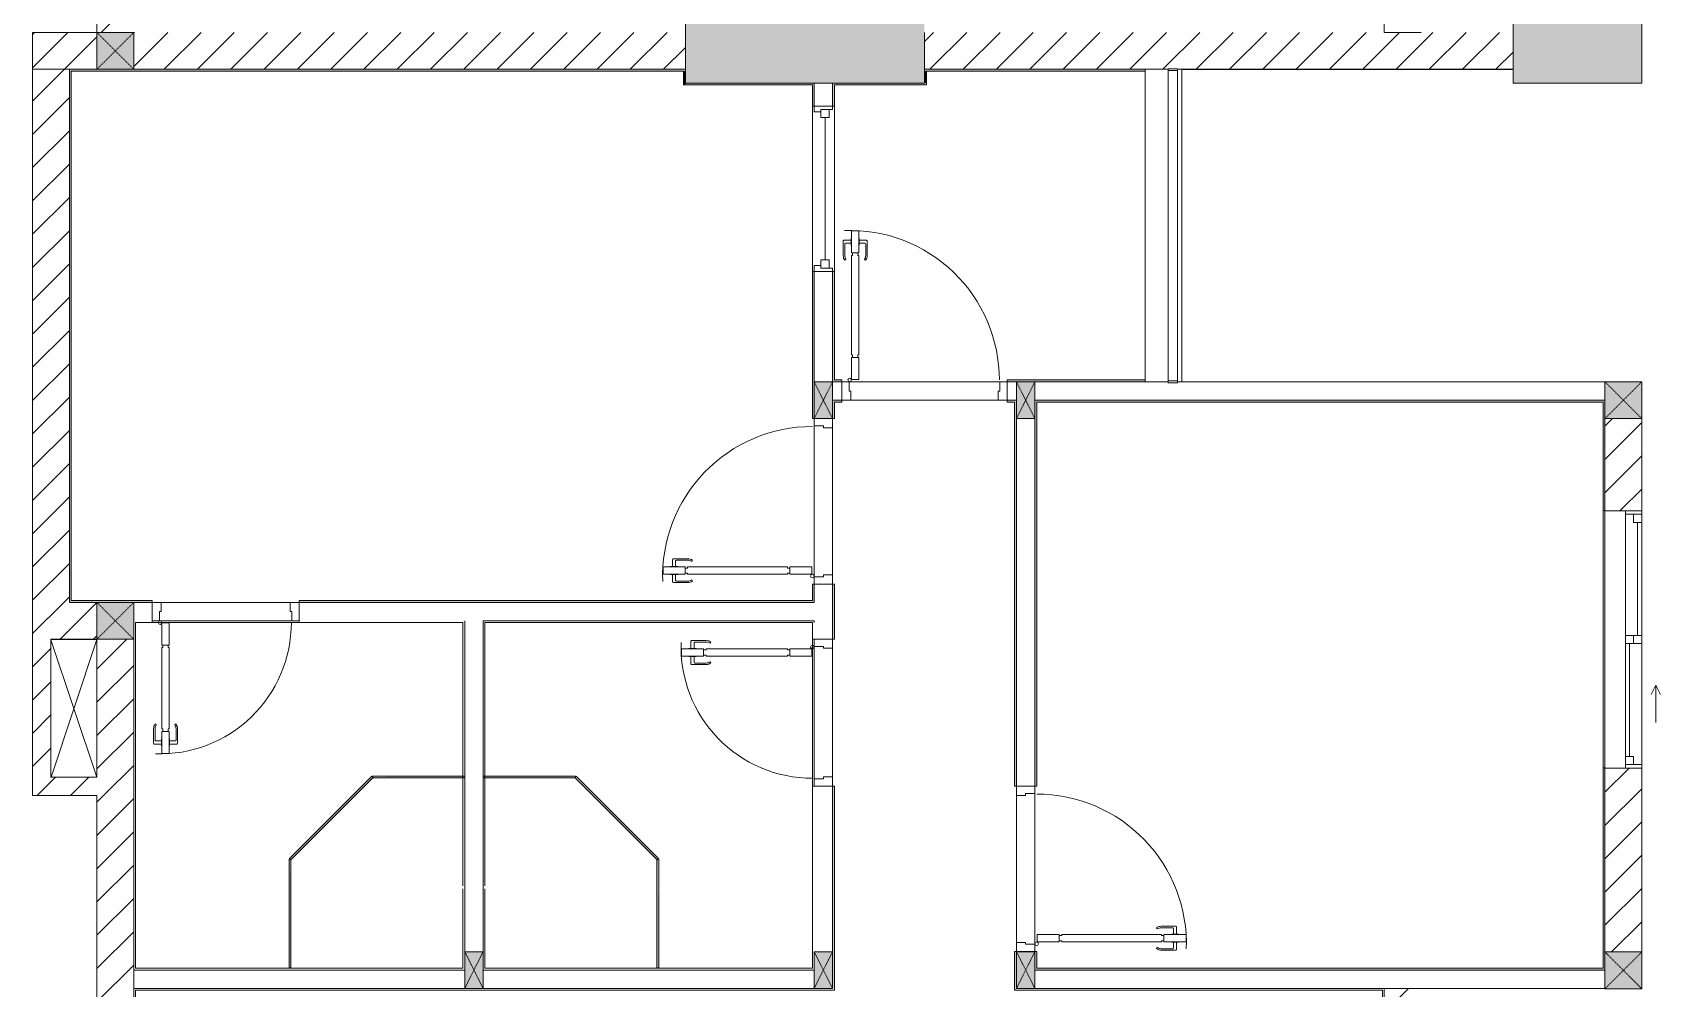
# Model space of a CAD drawing. Header units: millimetres. Extents: x 32270 to 221883, y 3811 to 78637.
# Drawn here: x 213031 to 221883, y 64837 to 70037 of the extents above; entities that cross this region are included whole.
import ezdxf

# ---------------------------------------------------------------- set-up
doc = ezdxf.new("R2010")
doc.units = ezdxf.units.MM
doc.linetypes.add('IMPORT-Dash _2_', pattern=[6, 3, -3])
for name, color, linetype, lineweight in [('0-2', 130, 'Continuous', 9), ('A-DETL-GENF-6', 130, 'Continuous', 9), ('A-DOOR-2', 130, 'Continuous', 9), ('A-FLOR-1', 130, 'Continuous', 9), ('A-FLOR-HRAL-5', 130, 'Continuous', 9), ('A-GLAZ-5', 130, 'Continuous', 9), ('A-GLAZ-CURT-4', 130, 'Continuous', 9), ('A-WALL-1', 130, 'Continuous', 9), ('A-WALL-PATT-3', 130, 'Continuous', 9), ('A_1404_dwg-1', 130, 'Continuous', 9), ('I-WALL', 130, 'Continuous', 9), ('I-WALL-1', 130, 'Continuous', 9), ('S-COLS-1', 130, 'Continuous', 9), ('S-COLS-10', 130, 'IMPORT-Dash _2_', 9), ('S-COLS-2', 130, 'Continuous', 9), ('S-COLS-4', 130, 'Continuous', 9), ('S-COLS-HDLN-2', 130, 'IMPORT-Dash _2_', 9)]:
    doc.layers.add(name, color=color, linetype=linetype, lineweight=lineweight)
pattern_1 = [(45, (0, 0), (-90.50967, 90.50967), [])]

# ---------------------------------------------------------------- blocks, each defined once
blk = doc.blocks.new('A_1404_dwg_NCV_TKTC_KET CAU_rvt-1-TKTC_MB HOÀN THIỆN SÀN TẦNG 3-4-4819833-KeyPlan-CH3A')
at = {"layer": 'S-COLS-1'}
for points in [[(123352.6, 69761.9), (123352.4, 70111.9), (122052.6, 70111.7), (122052.6, 69761.9), (122862.6, 69761.9)], [(127252.6, 69761.9), (127252.6, 70111.9), (126552.6, 70111.9), (126552.6, 69761.9), (127052.5, 69761.9)]]:
    blk.add_hatch(color=256, dxfattribs=at).paths.add_polyline_path(points)
at = {"layer": 'A-FLOR-1'}
blk.add_line((124752.6, 69835.3), (126552.6, 69835.3), dxfattribs=at)
at = {"layer": 'A-FLOR-1', "flags": 128}
blk.add_lwpolyline([(118602.6, 65986.9), (118602.6, 66734.9), (118852.5, 66734.9)], dxfattribs=at)
at = {"layer": 'S-COLS-2'}
for p, q in [((122052.6, 70111.9), (122052.6, 69836.9)), ((123352.6, 69836.9), (123352.6, 70036.9))]:
    blk.add_line(p, q, dxfattribs=at)
at = {"layer": 'S-COLS-2', "flags": 128}
blk.add_lwpolyline([(126552.6, 70111.9), (126552.6, 69761.9), (127252.6, 69761.9), (127252.6, 70111.9), (127052.5, 70111.9)], dxfattribs=at)
blk = doc.blocks.new('A_1404_dwg_DOOR_CW_01 CANH MO-PANEL KINH - DIW_01-900x2200-CỬA GỖ VÂN LAMINATE-V95-TKTC_MB HOÀN THIỆN SÀN TẦNG 3-4-4819903-KeyPlan-CH3A')
at = {"layer": 'A-DETL-GENF-6'}
for p, q in [((121982.1, 67131.9), (121982.1, 67170.9)), ((122065.6, 67174.9), (121986.1, 67174.9)), ((121999.1, 67131.9), (121999.1, 67162.9)), ((122003.1, 67166.9), (122065.6, 67166.9)), ((122091.4, 67166.8), (122086.8, 67160.3)), ((121982.1, 67087.9), (121982.1, 67048.9)), ((122065.6, 67044.9), (121986.1, 67044.9)), ((121999.1, 67087.9), (121999.1, 67056.9)), ((122003.1, 67052.9), (122065.6, 67052.9)), ((122091.4, 67053.1), (122086.8, 67059.6))]:
    blk.add_line(p, q, dxfattribs=at)
at = {"layer": 'A-DETL-GENF-6', "flags": 128}
for points in [[(121930.6, 67089.9), (121930.6, 67129.9), (122050.6, 67129.9), (122050.6, 67089.9)], [(122010.3, 67131.9), (122010.3, 67129.9), (121970.8, 67129.9), (121970.8, 67131.9)], [(122606.6, 67123.9), (122606.6, 67129.9), (122064.6, 67129.9), (122064.6, 67123.9), (122050.6, 67123.9), (122050.6, 67095.9), (122064.6, 67095.9), (122064.6, 67089.9), (122606.6, 67089.9), (122606.6, 67095.9), (122620.6, 67095.9), (122620.6, 67123.9)], [(122620.6, 67129.9), (122620.6, 67089.9), (122740.6, 67089.9), (122740.6, 67129.9)], [(122010.3, 67087.9), (122010.3, 67089.9), (121970.8, 67089.9), (121970.8, 67087.9)]]:
    blk.add_lwpolyline(points, close=True, dxfattribs=at)
at = {"layer": 'A-DETL-GENF-6'}
blk.add_circle((122742.6, 67079.9), 10, dxfattribs=at)
for centre, radius, start, end in [((122742.6, 67079.9), 814, 90, 182), ((121986.1, 67170.9), 4, 90, 180), ((122003.1, 67162.9), 4, 90, 180), ((122065.6, 67129.9), 45, 55, 90), ((122065.6, 67129.9), 37, 55, 90), ((121986.1, 67048.9), 4, 180, 270), ((122003.1, 67056.9), 4, 180, 270), ((122065.6, 67089.9), 37, 270, 305), ((122065.6, 67089.9), 45, 270, 305)]:
    blk.add_arc(centre, radius, start, end, dxfattribs=at)
at = {"layer": 'A-DOOR-2'}
blk.add_line((122752.6, 67079.9), (122752.6, 67104.9), dxfattribs=at)
at = {"layer": 'A-DOOR-2', "flags": 128}
blk.add_lwpolyline([(122752.6, 67936.9), (122752.6, 67896.9), (122802.6, 67896.9), (122802.6, 67886.9), (122852.6, 67886.9), (122852.6, 67936.9)], dxfattribs=at)
blk.add_lwpolyline([(122852.6, 67036.9), (122852.6, 67086.9), (122802.6, 67086.9), (122802.6, 67076.9), (122752.6, 67076.9), (122752.6, 67036.9)], close=True, dxfattribs=at)
blk = doc.blocks.new('A_1404_dwg_DOOR_CW_01 CANH MO-PANEL KINH - DIG_02-800x2200-CỬA NHÔM KÍNH-V60-TKTC_MB HOÀN THIỆN SÀN TẦNG 3-4-4819851-KeyPlan-CH3A')
at = {"layer": 'A-DETL-GENF-6'}
for p, q in [((104712.9, 29523.9), (104712.9, 29603.4)), ((104755.9, 29607.4), (104716.9, 29607.4)), ((104720.9, 29586.4), (104720.9, 29523.9)), ((104755.9, 29590.4), (104724.9, 29590.4)), ((104799.9, 29607.4), (104838.9, 29607.4)), ((104799.9, 29590.4), (104830.9, 29590.4)), ((104834.9, 29586.4), (104834.9, 29523.9)), ((104842.9, 29523.9), (104842.9, 29603.4)), ((104721.1, 29498.1), (104727.6, 29502.7)), ((104834.8, 29498.1), (104828.2, 29502.7))]:
    blk.add_line(p, q, dxfattribs=at)
at = {"layer": 'A-DETL-GENF-6', "flags": 128}
for points in [[(104797.9, 29658.9), (104757.9, 29658.9), (104757.9, 29538.9), (104797.9, 29538.9)], [(104755.9, 29579.2), (104757.9, 29579.2), (104757.9, 29618.7), (104755.9, 29618.7)], [(104799.9, 29579.2), (104797.9, 29579.2), (104797.9, 29618.7), (104799.9, 29618.7)], [(104763.9, 29082.9), (104757.9, 29082.9), (104757.9, 29524.9), (104763.9, 29524.9), (104763.9, 29538.9), (104791.9, 29538.9), (104791.9, 29524.9), (104797.9, 29524.9), (104797.9, 29082.9), (104791.9, 29082.9), (104791.9, 29068.9), (104763.9, 29068.9)], [(104757.9, 29068.9), (104797.9, 29068.9), (104797.9, 28948.9), (104757.9, 28948.9)]]:
    blk.add_lwpolyline(points, close=True, dxfattribs=at)
at = {"layer": 'A-DETL-GENF-6'}
blk.add_circle((104807.9, 28946.9), 10, dxfattribs=at)
for centre, radius, start, end in [((104807.9, 28946.9), 714, 88, 180), ((104716.9, 29603.4), 4, 90, 180), ((104724.9, 29586.4), 4, 90, 180), ((104830.9, 29586.4), 4, 0, 90), ((104838.9, 29603.4), 4, 0, 90), ((104757.9, 29523.9), 45, 180, 215), ((104757.9, 29523.9), 37, 180, 215), ((104797.9, 29523.9), 37, 325, 0), ((104797.9, 29523.9), 45, 325, 0)]:
    blk.add_arc(centre, radius, start, end, dxfattribs=at)
at = {"layer": 'A-DOOR-2'}
blk.add_line((104807.9, 28936.9), (104782.9, 28936.9), dxfattribs=at)
at = {"layer": 'A-DOOR-2', "flags": 128}
for points in [[(104050.9, 28836.9), (104050.9, 28936.9), (104090.9, 28936.9), (104090.9, 28886.9), (104100.9, 28886.9), (104100.9, 28836.9)], [(104800.9, 28836.9), (104800.9, 28886.9), (104810.9, 28886.9), (104810.9, 28936.9), (104850.9, 28936.9), (104850.9, 28836.9)]]:
    blk.add_lwpolyline(points, close=True, dxfattribs=at)
blk = doc.blocks.new('A_1404_dwg_DOOR_CW_01 CANH MO-PANEL KINH - DIW_01-900x2200-CỬA GỖ VÂN LAMINATE-553375-TKTC_MB HOÀN THIỆN SÀN TẦNG 3-4-4819841-KeyPlan-CH3A')
at = {"layer": 'A-DETL-GENF-6'}
for p, q in [((49614.6, 40123.9), (49614.6, 40203.4)), ((49657.6, 40207.4), (49618.6, 40207.4)), ((49657.6, 40190.4), (49626.6, 40190.4)), ((49701.6, 40207.4), (49740.6, 40207.4)), ((49701.6, 40190.4), (49732.6, 40190.4)), ((49744.6, 40123.9), (49744.6, 40203.4)), ((49622.6, 40186.4), (49622.6, 40123.9)), ((49622.7, 40098.1), (49629.3, 40102.7)), ((49736.4, 40098.1), (49729.9, 40102.7)), ((49736.6, 40186.4), (49736.6, 40123.9))]:
    blk.add_line(p, q, dxfattribs=at)
at = {"layer": 'A-DETL-GENF-6', "flags": 128}
for points in [[(49657.6, 40179.2), (49659.6, 40179.2), (49659.6, 40218.7), (49657.6, 40218.7)], [(49699.6, 40258.9), (49659.6, 40258.9), (49659.6, 40138.9), (49699.6, 40138.9)], [(49701.6, 40179.2), (49699.6, 40179.2), (49699.6, 40218.7), (49701.6, 40218.7)], [(49665.6, 39582.9), (49659.6, 39582.9), (49659.6, 40124.9), (49665.6, 40124.9), (49665.6, 40138.9), (49693.6, 40138.9), (49693.6, 40124.9), (49699.6, 40124.9), (49699.6, 39582.9), (49693.6, 39582.9), (49693.6, 39568.9), (49665.6, 39568.9)], [(49659.6, 39568.9), (49699.6, 39568.9), (49699.6, 39448.9), (49659.6, 39448.9)]]:
    blk.add_lwpolyline(points, close=True, dxfattribs=at)
at = {"layer": 'A-DETL-GENF-6'}
blk.add_circle((49709.6, 39446.9), 10, dxfattribs=at)
for centre, radius, start, end in [((49709.6, 39446.9), 814, 88, 180), ((49618.6, 40203.4), 4, 90, 180), ((49626.6, 40186.4), 4, 90, 180), ((49732.6, 40186.4), 4, 0, 90), ((49740.6, 40203.4), 4, 0, 90), ((49659.6, 40123.9), 45, 180, 215), ((49659.6, 40123.9), 37, 180, 215), ((49699.6, 40123.9), 37, 325, 0), ((49699.6, 40123.9), 45, 325, 0)]:
    blk.add_arc(centre, radius, start, end, dxfattribs=at)
at = {"layer": 'A-DOOR-2'}
blk.add_line((49709.6, 39436.9), (49684.6, 39436.9), dxfattribs=at)
at = {"layer": 'A-DOOR-2', "flags": 128}
for points in [[(48852.6, 39336.9), (48852.6, 39436.9), (48892.6, 39436.9), (48892.6, 39386.9), (48902.6, 39386.9), (48902.6, 39336.9)], [(49702.6, 39336.9), (49702.6, 39386.9), (49712.6, 39386.9), (49712.6, 39436.9), (49752.6, 39436.9), (49752.6, 39336.9)]]:
    blk.add_lwpolyline(points, close=True, dxfattribs=at)
blk = doc.blocks.new('A_1404_dwg_M_Fixed - 900 x 1400-901191-TKTC_MB HOÀN THIỆN SÀN TẦNG 3-4-4819853-KeyPlan-CH3A')
at = {"layer": 'A-GLAZ-5'}
blk.add_line((107013.5, 28877.9), (107787.5, 28877.9), dxfattribs=at)
at = {"layer": 'A-GLAZ-5', "flags": 128}
for points in [[(106982.5, 28899.9), (106982.5, 28936.9), (106950.5, 28936.9)], [(106950.5, 28836.9), (106969.5, 28836.9), (106969.5, 28899.9), (107013.5, 28899.9), (107013.5, 28855.9), (106969.5, 28855.9)], [(107831.5, 28855.9), (107787.5, 28855.9), (107787.5, 28899.9), (107831.5, 28899.9), (107831.5, 28836.9), (107849.4, 28836.9)], [(107818.5, 28899.9), (107818.5, 28936.9), (107850.5, 28936.9)]]:
    blk.add_lwpolyline(points, dxfattribs=at)
blk = doc.blocks.new('A_1404_dwg_Railing - 50 x 10mm-901205-TKTC_MB HOÀN THIỆN SÀN TẦNG 3-4-4819863-KeyPlan-CH3A')
at = {"layer": 'A-FLOR-HRAL-5', "flags": 128}
blk.add_lwpolyline([(107982.6, 24611.9), (107982.6, 24561.9), (107972.6, 24561.9), (107972.6, 24611.9)], close=True, dxfattribs=at)
blk = doc.blocks.new('A_1404_dwg_Railing - Railing-1015696-TKTC_MB HOÀN THIỆN SÀN TẦNG 3-4-4819941-KeyPlan-CH3A')
at = {"layer": 'A-FLOR-HRAL-5'}
for p, q in [((124677.6, 69830.3), (124677.6, 68141.5)), ((124727.6, 68141.5), (124727.6, 69830.3))]:
    blk.add_line(p, q, dxfattribs=at)
at = {"rotation": 90.00000000000074}
for p in [(149289.4, -38142.3), (149289.4, -39841.1)]:
    blk.add_blockref('A_1404_dwg_Railing - 50 x 10mm-901205-TKTC_MB HOÀN THIỆN SÀN TẦNG 3-4-4819863-KeyPlan-CH3A', p, dxfattribs=at)
blk = doc.blocks.new('A_1404_dwg_System Panel - Glazed-901218-TKTC_MB HOÀN THIỆN SÀN TẦNG 3-4-4819900-KeyPlan-CH3A')
at = {"layer": 'A-GLAZ-CURT-4'}
blk.add_hatch(color=256, dxfattribs=at).paths.add_polyline_path([(40997.6, 64948.9), (41007.6, 64948.9), (41002.6, 65539.6), (40997.6, 65536.1)])
blk.add_line((41007.6, 64948.9), (41007.6, 65539.6), dxfattribs=at)
at = {"layer": 'A-GLAZ-CURT-4', "flags": 128}
blk.add_lwpolyline([(40997.6, 65537.5), (40997.6, 64948.9), (41007.6, 64948.9)], dxfattribs=at)
blk = doc.blocks.new('A_1404_dwg_System Panel - Glazed-901219-TKTC_MB HOÀN THIỆN SÀN TẦNG 3-4-V139-KeyPlan-CH3A')
at = {"layer": 'A-GLAZ-CURT-4'}
blk.add_hatch(color=256, dxfattribs=at).paths.add_polyline_path([(121899, 73941.1), (121906, 73948.2), (121454.8, 74392.4), (121454.8, 74385.3), (121491.6, 74348.4)])
blk.add_line((121906, 73948.2), (121458.3, 74395.9), dxfattribs=at)
at = {"layer": 'A-GLAZ-CURT-4', "flags": 128}
blk.add_lwpolyline([(121452.7, 74387.4), (121899, 73941.1), (121906, 73948.2)], dxfattribs=at)
blk = doc.blocks.new('A_1404_dwg_System Panel - Glazed-901217-TKTC_MB HOÀN THIỆN SÀN TẦNG 3-4-V140-KeyPlan-CH3A')
at = {"layer": 'A-GLAZ-CURT-4'}
blk.add_hatch(color=256, dxfattribs=at).paths.add_polyline_path([(120952.5, 74387.4), (121454.8, 74387.4), (121454.8, 74397.4), (120952.5, 74397.4)])
at = {"layer": 'A-GLAZ-CURT-4', "flags": 128}
blk.add_lwpolyline([(121454.8, 74397.4), (120952.5, 74397.4), (120952.5, 74387.4), (121454.8, 74387.4)], close=True, dxfattribs=at)
blk = doc.blocks.new('A_1404_dwg_G1_SOF - BO TRU - 100x200-746114-TKTC_MB HOÀN THIỆN SÀN TẦNG 3-4-4819846-KeyPlan-CH3A')
at = {"layer": 'S-COLS-1'}
blk.add_hatch(color=256, dxfattribs=at).paths.add_polyline_path([(49952.6, 40036.9), (49952.6, 40236.9), (49852.6, 40236.9), (49852.6, 40036.9)])
at = {"layer": 'S-COLS-1', "flags": 128}
blk.add_lwpolyline([(49852.6, 40036.9), (49852.6, 40236.9), (49952.6, 40236.9), (49952.6, 40036.9)], close=True, dxfattribs=at)
at = {"layer": 'S-COLS-HDLN-2'}
for p, q in [((49952.6, 40036.9), (49852.6, 40236.9)), ((49852.6, 40036.9), (49952.6, 40236.9))]:
    blk.add_line(p, q, dxfattribs=at)
blk = doc.blocks.new('A_1404_dwg_DOOR_CW_01 CANH MO-PANEL KINH - DIG_01-900x2200-CỬA NHÔM KÍNH-901226-TKTC_MB HOÀN THIỆN SÀN TẦNG 3-4-4819905-KeyPlan-CH3A')
at = {"layer": 'A-DETL-GENF-6'}
for p, q in [((49210.6, 68923.9), (49210.6, 69003.4)), ((49253.6, 69007.4), (49214.6, 69007.4)), ((49218.6, 68986.4), (49218.6, 68923.9)), ((49253.6, 68990.4), (49222.6, 68990.4)), ((49297.6, 69007.4), (49336.6, 69007.4)), ((49297.6, 68990.4), (49328.6, 68990.4)), ((49332.6, 68986.4), (49332.6, 68923.9)), ((49340.6, 68923.9), (49340.6, 69003.4)), ((49218.7, 68898.1), (49225.3, 68902.7)), ((49332.4, 68898.1), (49325.9, 68902.7))]:
    blk.add_line(p, q, dxfattribs=at)
at = {"layer": 'A-DETL-GENF-6', "flags": 128}
for points in [[(49255.6, 69058.9), (49295.6, 69058.9), (49295.6, 68938.9), (49255.6, 68938.9)], [(49253.6, 68979.2), (49255.6, 68979.2), (49255.6, 69018.7), (49253.6, 69018.7)], [(49297.6, 68979.2), (49295.6, 68979.2), (49295.6, 69018.7), (49297.6, 69018.7)], [(49289.6, 68382.9), (49295.6, 68382.9), (49295.6, 68924.9), (49289.6, 68924.9), (49289.6, 68938.9), (49261.6, 68938.9), (49261.6, 68924.9), (49255.6, 68924.9), (49255.6, 68382.9), (49261.6, 68382.9), (49261.6, 68368.9), (49289.6, 68368.9)], [(49295.6, 68368.9), (49255.6, 68368.9), (49255.6, 68248.9), (49295.6, 68248.9)]]:
    blk.add_lwpolyline(points, close=True, dxfattribs=at)
at = {"layer": 'A-DETL-GENF-6'}
blk.add_circle((49245.6, 68246.9), 10, dxfattribs=at)
for centre, radius, start, end in [((49245.6, 68246.9), 814, 360, 92), ((49214.6, 69003.4), 4, 90, 180), ((49222.6, 68986.4), 4, 90, 180), ((49328.6, 68986.4), 4, 0, 90), ((49336.6, 69003.4), 4, 0, 90), ((49255.6, 68923.9), 45, 180, 215), ((49255.6, 68923.9), 37, 180, 215), ((49295.6, 68923.9), 37, 325, 0), ((49295.6, 68923.9), 45, 325, 0)]:
    blk.add_arc(centre, radius, start, end, dxfattribs=at)
at = {"layer": 'A-DOOR-2'}
blk.add_line((49245.6, 68236.9), (49270.6, 68236.9), dxfattribs=at)
at = {"layer": 'A-DOOR-2', "flags": 128}
for points in [[(49202.6, 68136.9), (49252.6, 68136.9), (49252.6, 68186.9), (49242.6, 68186.9), (49242.6, 68236.9), (49202.6, 68236.9)], [(50052.6, 68136.9), (50102.6, 68136.9), (50102.6, 68236.9), (50062.6, 68236.9), (50062.6, 68186.9), (50052.6, 68186.9)]]:
    blk.add_lwpolyline(points, close=True, dxfattribs=at)
blk = doc.blocks.new('A_1404_dwg_System Panel - Glazed-901212-TKTC_MB HOÀN THIỆN SÀN TẦNG 3-4-V141-KeyPlan-CH3A')
at = {"layer": 'A-GLAZ-CURT-4'}
blk.add_hatch(color=256, dxfattribs=at).paths.add_polyline_path([(120352.3, 74387.4), (120852.5, 74387.4), (120852.5, 74397.4), (120350.2, 74392.4), (120350.2, 74387.4)])
at = {"layer": 'A-GLAZ-CURT-4', "flags": 128}
blk.add_lwpolyline([(120352.3, 74387.4), (120852.5, 74387.4), (120852.5, 74397.4), (120350.2, 74397.4)], dxfattribs=at)
blk = doc.blocks.new('A_1404_dwg_System Panel - Glazed-901210-TKTC_MB HOÀN THIỆN SÀN TẦNG 3-4-4819895-KeyPlan-CH3A')
at = {"layer": 'A-GLAZ-CURT-4'}
blk.add_hatch(color=256, dxfattribs=at).paths.add_polyline_path([(38999, 64948.9), (39007.6, 64948.9), (39002.6, 65539.6), (38997.6, 65539.6), (38997.6, 64948.9)])
blk.add_line((39007.6, 64948.9), (39007.6, 65537.5), dxfattribs=at)
at = {"layer": 'A-GLAZ-CURT-4', "flags": 128}
blk.add_lwpolyline([(38997.6, 65539.6), (38997.6, 64948.9), (39007.6, 64948.9)], dxfattribs=at)
blk = doc.blocks.new('A_1404_dwg_System Panel - Glazed-901211-TKTC_MB HOÀN THIỆN SÀN TẦNG 3-4-V142-KeyPlan-CH3A')
at = {"layer": 'A-GLAZ-CURT-4'}
blk.add_hatch(color=256, dxfattribs=at).paths.add_polyline_path([(119906, 73941.1), (120353.8, 74388.8), (120346.7, 74395.9), (119899, 73948.2)])
at = {"layer": 'A-GLAZ-CURT-4', "flags": 128}
blk.add_lwpolyline([(119906, 73941.1), (120353.8, 74388.8), (120346.7, 74395.9), (119899, 73948.2)], close=True, dxfattribs=at)
blk = doc.blocks.new('A_1404_dwg_NCV_TKTC_TANG 3 - 4_rvt-1-TKTC_MB HOÀN THIỆN SÀN TẦNG 3-4-4819943-KeyPlan-CH3A')
at = {"layer": 'A-WALL-PATT-3'}
for points in [[(118712.6, 66946.9), (118712.6, 69836.9), (118702.6, 69836.9), (118702.6, 66946.9)], [(122042.6, 69826.9), (122052.6, 69826.9), (122052.6, 69836.9), (118712.6, 69836.9), (118712.6, 69826.9), (121491.6, 69826.9)], [(122052.6, 69751.9), (122052.6, 69826.9), (122042.6, 69826.9), (122042.6, 69751.9)], [(122742.6, 69751.9), (122752.6, 69751.9), (122752.6, 69761.9), (122052.6, 69761.9), (122052.6, 69751.9)], [(123352.6, 69751.9), (123362.6, 69751.9), (123362.6, 69761.9), (122862.6, 69761.9), (122862.6, 69751.9)], [(123352.6, 69826.9), (124552.6, 69826.9), (124552.6, 69836.9), (123352.6, 69836.9)], [(123362.6, 69761.9), (123362.6, 69826.9), (123352.6, 69826.9), (123352.6, 69761.9)], [(123962.6, 68026.9), (127052.6, 68026.9), (127052.6, 68036.9), (123952.6, 68036.9), (123952.6, 68026.9)], [(127042.6, 64936.9), (127042.6, 64946.9), (123952.6, 64946.9), (123952.6, 64936.9), (124423.1, 64936.9)]]:
    blk.add_hatch(color=256, dxfattribs=at).paths.add_polyline_path(points)
h = blk.add_hatch(color=256, dxfattribs=at)
h.paths.add_polyline_path([(122742.6, 66946.9), (122752.6, 66946.9), (122752.6, 67036.9), (122742.6, 67036.9)])
h.paths.add_polyline_path([(122742.6, 67936.9), (122752.6, 67936.9), (122752.6, 68736.9), (122742.6, 68736.9), (122742.6, 68136.9)])
h.paths.add_polyline_path([(122742.6, 69636.9), (122752.6, 69636.9), (122752.6, 69751.9), (122742.6, 69751.9), (122742.6, 69658.9)])
h = blk.add_hatch(color=256, dxfattribs=at)
h.paths.add_polyline_path([(122862.6, 68146.9), (122862.6, 68736.9), (122852.6, 68736.9), (122852.6, 68146.9)])
h.paths.add_polyline_path([(122862.6, 69636.9), (122862.6, 69761.9), (122852.6, 69761.9), (122852.6, 69636.9)])
h = blk.add_hatch(color=256, dxfattribs=at)
h.paths.add_polyline_path([(122862.6, 68136.9), (122902.6, 68136.9), (122902.6, 68146.9), (122852.6, 68146.9), (122852.6, 68136.9)])
h.paths.add_polyline_path([(123952.6, 68136.9), (124552.6, 68136.9), (124552.6, 68146.9), (123802.6, 68146.9), (123802.6, 68136.9), (123852.6, 68136.9)])
h = blk.add_hatch(color=256, dxfattribs=at)
h.paths.add_polyline_path([(122852.6, 64836.9), (122862.6, 64836.9), (122862.6, 65937.3), (122852.6, 65937.3), (122852.6, 65036.9)])
h.paths.add_polyline_path([(122852.6, 66737.3), (122862.6, 66737.3), (122862.6, 67036.9), (122852.6, 67036.9)])
h.paths.add_polyline_path([(122862.6, 67936.9), (122862.6, 68036.9), (122852.6, 68036.9), (122852.6, 67936.9)])
h = blk.add_hatch(color=256, dxfattribs=at)
h.paths.add_polyline_path([(123842.6, 68026.9), (123842.6, 68036.9), (123802.6, 68036.9), (123802.6, 68026.9)])
h.paths.add_polyline_path([(122902.6, 68026.9), (122902.6, 68036.9), (122862.6, 68036.9), (122862.6, 68026.9)])
h = blk.add_hatch(color=256, dxfattribs=at)
h.paths.add_polyline_path([(123852.6, 64826.9), (123852.6, 65037.3), (123842.6, 65036.9), (123842.6, 64826.9)])
h.paths.add_polyline_path([(123852.6, 65937.3), (123852.6, 68036.9), (123842.6, 68036.9), (123842.6, 65937.3)])
h = blk.add_hatch(color=256, dxfattribs=at)
h.paths.add_polyline_path([(123952.6, 64946.9), (123962.6, 64946.9), (123962.6, 65037.3), (123952.6, 65036.9)])
h.paths.add_polyline_path([(123952.6, 65937.3), (123962.6, 65937.3), (123962.6, 68026.9), (123952.6, 68026.9), (123952.6, 67936.9)])
h = blk.add_hatch(color=256, dxfattribs=at)
h.paths.add_polyline_path([(127042.6, 64936.9), (127052.6, 64936.9), (127052.6, 66037.4), (127042.6, 66037.4), (127042.6, 64946.9)])
h.paths.add_polyline_path([(127042.6, 67437.4), (127052.6, 67437.4), (127052.6, 68026.9), (127042.6, 68026.9), (127042.6, 67936.9)])
h = blk.add_hatch(color=256, dxfattribs=at)
h.paths.add_polyline_path([(118712.6, 66936.9), (119152.6, 66936.9), (119152.6, 66946.9), (118702.6, 66946.9), (118702.6, 66936.9)])
h.paths.add_polyline_path([(119952.6, 66936.9), (122752.6, 66936.9), (122752.6, 66946.9), (119952.6, 66946.9)])
at = {"layer": 'A-FLOR-1'}
for p, q in [((123762.6, 68136.9), (122942.6, 68136.9)), ((119902.6, 66937), (119202.6, 66937)), ((119202.6, 66936.9), (119902.6, 66936.9)), ((119192.6, 66837), (119912.6, 66837)), ((122752.6, 66697.3), (122752.6, 65977.3)), ((119902.6, 64946.9), (119902.6, 64948.9)), ((121902.6, 64948.9), (121902.6, 64946.9))]:
    blk.add_line(p, q, dxfattribs=at)
at = {"layer": 'A-FLOR-1', "flags": 128}
for points in [[(123752.6, 68036.9), (122952.6, 68036.9)], [(122752.6, 67076.9), (122752.6, 67896.9)], [(122852.6, 67886.9), (122852.6, 67086.9)], [(122852.6, 66687.3), (122852.6, 65987.3)], [(123852.6, 65087.3), (123852.6, 65887.3)], [(123952.6, 65897.3), (123952.6, 65077.3)]]:
    blk.add_lwpolyline(points, close=True, dxfattribs=at)
at = {"layer": 'A-WALL-1'}
for p, q in [((122752.6, 69751.9), (122752.6, 69636.9)), ((122852.6, 69636.9), (122852.6, 69761.9)), ((124552.6, 69836.9), (124677.6, 69836.9)), ((124552.6, 68146.9), (124552.6, 69826.9)), ((122752.6, 69636.9), (122852.6, 69636.9)), ((122852.6, 68736.9), (122752.6, 68736.9)), ((122752.6, 68736.9), (122752.6, 68136.9)), ((122852.6, 68146.9), (122852.6, 68736.9)), ((122852.6, 68136.9), (122852.6, 68146.9)), ((122902.6, 68136.9), (122852.6, 68136.9)), ((122902.6, 68036.9), (122902.6, 68136.9)), ((122942.6, 68136.9), (123762.6, 68136.9)), ((123802.6, 68136.9), (123802.6, 68036.9)), ((123852.6, 68136.9), (123802.6, 68136.9)), ((124677.6, 68136.9), (123952.6, 68136.9)), ((127052.6, 68136.9), (124727.6, 68136.9)), ((127052.6, 68036.9), (127052.6, 68136.9)), ((122852.6, 68036.9), (122862.6, 68036.9)), ((122862.6, 68036.9), (122902.6, 68036.9)), ((123752.6, 68036.9), (122952.6, 68036.9)), ((123802.6, 68036.9), (123842.6, 68036.9)), ((123842.6, 68036.9), (123852.6, 68036.9)), ((123952.6, 68036.9), (127052.6, 68036.9)), ((122752.6, 67076.9), (122752.6, 67896.9)), ((123952.6, 67936.5), (123852.6, 67936.5)), ((123852.6, 67936.5), (123852.6, 65937.3)), ((123952.6, 65937.3), (123952.6, 67936.5)), ((122852.6, 67886.9), (122852.6, 67086.9)), ((122852.6, 67036.9), (122752.6, 67036.9)), ((122752.6, 67036.9), (122752.6, 66946.9)), ((122852.6, 66737.3), (122852.6, 67036.9)), ((119052.6, 66936.9), (119052.6, 66836.9)), ((119152.6, 66936.9), (119052.6, 66936.9)), ((119152.6, 66836.9), (119152.6, 66936.9)), ((119202.6, 66936.9), (119902.6, 66936.9)), ((119952.6, 66936.9), (119952.6, 66836.9)), ((120852.6, 66936.9), (119952.6, 66936.9)), ((120852.6, 66836.9), (120852.6, 65992.3)), ((122752.6, 66737.3), (122852.6, 66737.3)), ((122852.6, 66687.3), (122852.6, 65987.3)), ((120852.6, 65992.3), (120852.6, 65982.3)), ((120852.6, 65982.3), (120852.6, 65036.9)), ((120952.6, 65982.3), (120952.6, 65992.3)), ((120952.6, 65036.9), (120952.6, 65982.3)), ((122852.6, 65937.3), (122752.6, 65937.3)), ((122852.6, 65036.9), (122852.6, 65937.3)), ((123852.6, 65937.3), (123952.6, 65937.3)), ((123852.6, 65087.3), (123852.6, 65887.3)), ((123952.6, 65897.3), (123952.6, 65077.3)), ((123952.6, 65037.3), (123852.6, 65037.3)), ((122752.6, 64936.9), (120952.6, 64936.9)), ((127052.6, 64936.9), (123952.6, 64936.9)), ((127052.6, 64836.9), (127052.6, 64936.9)), ((120952.6, 64836.9), (122752.6, 64836.9)), ((123952.6, 64836.9), (127052.6, 64836.9))]:
    blk.add_line(p, q, dxfattribs=at)
at = {"layer": 'A-WALL-1', "flags": 128}
for points in [[(122852.6, 69761.9), (122752.6, 69761.9), (122752.6, 69751.9)], [(124727.6, 69836.9), (124752.6, 69836.9), (124752.6, 68136.9)], [(122752.6, 66946.9), (122752.6, 66936.9), (120852.6, 66936.9)], [(120952.6, 65992.3), (120952.6, 66836.9), (122752.6, 66836.9), (122752.6, 66826.9)], [(120852.6, 64936.9), (119052.6, 64936.9), (119052.6, 64836.9), (120852.6, 64836.9)]]:
    blk.add_lwpolyline(points, dxfattribs=at)
at = {"layer": 'I-WALL'}
for p, q in [((122752.6, 69636.9), (122752.6, 69751.9)), ((122852.6, 69761.9), (122852.6, 69636.9)), ((122742.6, 68736.9), (122742.6, 69636.9)), ((122862.6, 69636.9), (122862.6, 68736.9)), ((122752.6, 68136.9), (122752.6, 68736.9)), ((122852.6, 68736.9), (122852.6, 68146.9)), ((122852.6, 68136.9), (122902.6, 68136.9)), ((123802.6, 68136.9), (123852.6, 68136.9)), ((122902.6, 68036.9), (122862.6, 68036.9)), ((123842.6, 68036.9), (123802.6, 68036.9)), ((123852.6, 65937.3), (123852.6, 67936.5)), ((123952.6, 67936.5), (123952.6, 65937.3)), ((127042.6, 66037.4), (127042.6, 67437.4)), ((127052.6, 67437.4), (127052.6, 66037.4)), ((122752.6, 66946.9), (122752.6, 67036.9)), ((122852.6, 67036.9), (122852.6, 66737.3)), ((119052.6, 66936.9), (119152.6, 66936.9)), ((119952.6, 66936.9), (120852.6, 66936.9)), ((119952.6, 66827), (119152.6, 66827)), ((122742.6, 65937.3), (122742.6, 66737.3)), ((122852.6, 65937.3), (122852.6, 65036.9))]:
    blk.add_line(p, q, dxfattribs=at)
at = {"layer": 'I-WALL-1'}
for p, q in [((119052.5, 69836.9), (118852.5, 69836.9)), ((122852.6, 68146.9), (122852.6, 68136.9)), ((122862.6, 68036.9), (122852.6, 68036.9)), ((123852.6, 68036.9), (123842.6, 68036.9)), ((127052.6, 68036.9), (123952.6, 68036.9)), ((118852.5, 66936.9), (119052.5, 66936.9)), ((120842.6, 65992.3), (120842.6, 65982.3)), ((120842.6, 65982.3), (120842.6, 65395.6)), ((120852.6, 65982.3), (120852.6, 65992.3)), ((120852.6, 65036.9), (120852.6, 65982.3)), ((120952.6, 65992.3), (120952.6, 65982.3)), ((120952.6, 65982.3), (120952.6, 65036.9)), ((120962.6, 65982.3), (120962.6, 65992.3)), ((120962.6, 65395.6), (120962.6, 65982.3)), ((127052.6, 64936.9), (127052.6, 65035.3))]:
    blk.add_line(p, q, dxfattribs=at)
at = {"layer": 'I-WALL-1', "flags": 128}
for points in [[(118852.5, 69836.9), (118712.6, 69836.9), (118702.6, 69836.9), (118702.6, 66946.9), (118702.6, 66936.9), (118852.5, 66936.9)], [(119152.6, 66936.9), (119152.6, 66946.9), (118712.6, 66946.9), (118712.6, 69826.9), (122042.6, 69826.9), (122042.6, 69751.9), (122052.6, 69751.9), (122742.6, 69751.9), (122742.6, 69636.9), (122752.6, 69636.9)], [(122752.6, 69751.9), (122752.6, 69761.9), (122052.6, 69761.9), (122052.6, 69826.9), (122052.6, 69836.9), (119052.5, 69836.9)], [(122852.6, 69636.9), (122862.6, 69636.9), (122862.6, 69751.9), (123362.6, 69751.9), (123362.6, 69761.9), (123362.6, 69826.9), (124552.6, 69826.9), (124552.6, 69836.9), (123352.6, 69836.9), (123352.6, 69826.9), (123352.6, 69761.9), (122862.6, 69761.9), (122852.6, 69761.9)], [(122752.6, 68736.9), (122742.6, 68736.9), (122742.6, 67936.9), (122752.6, 67936.9)], [(122902.6, 68136.9), (122902.6, 68146.9), (122862.6, 68146.9), (122862.6, 68736.9), (122852.6, 68736.9)], [(123952.6, 68136.9), (124552.6, 68136.9), (124552.6, 68146.9), (123802.6, 68146.9), (123802.6, 68136.9)], [(122852.6, 67936.9), (122862.6, 67936.9), (122862.6, 68026.9), (122902.6, 68026.9), (122902.6, 68036.9)], [(123802.6, 68036.9), (123802.6, 68026.9), (123842.6, 68026.9), (123842.6, 65937.3), (123852.6, 65937.3)], [(123952.6, 65937.3), (123962.6, 65937.3), (123962.6, 68026.9), (127042.6, 68026.9), (127042.6, 67437.4), (127052.6, 67437.4), (127052.6, 67936.9)], [(127052.6, 67936.9), (127052.6, 68026.9), (127052.6, 68036.9)], [(122752.6, 67036.9), (122742.6, 67036.9), (122742.6, 66946.9), (119952.6, 66946.9), (119952.6, 66936.9)], [(122852.6, 66737.3), (122862.6, 66737.3), (122862.6, 67036.9), (122852.6, 67036.9)], [(120852.6, 66936.9), (122752.6, 66936.9), (122752.6, 66946.9)], [(119052.6, 66837), (119052.6, 66827), (119052.6, 64946.9), (119052.6, 64936.9), (120842.6, 64936.9), (120852.6, 64936.9)], [(120842.6, 65379.4), (120842.6, 64946.9), (119062.6, 64946.9), (119062.6, 66827), (119152.6, 66827), (119152.6, 66837)], [(119952.6, 66837), (119952.6, 66827), (120842.6, 66827), (120842.6, 65992.3)], [(120852.6, 65992.3), (120852.6, 66827), (120852.6, 66837)], [(122752.6, 66826.9), (122752.6, 66836.9), (120952.6, 66836.9), (120952.6, 66826.9), (120952.6, 65992.3)], [(120962.6, 65992.3), (120962.6, 66826.9), (122742.6, 66826.9), (122742.6, 66737.3), (122752.6, 66737.3)], [(127052.6, 65035.3), (127052.6, 66037.4), (127042.6, 66037.4), (127042.6, 64946.9), (123962.6, 64946.9), (123962.6, 65037.3), (123952.6, 65037.3)], [(120852.6, 64836.9), (119062.6, 64836.9), (119052.6, 64836.9), (119052.6, 64686.9), (119062.6, 64686.9), (119062.6, 64826.9), (122862.6, 64826.9), (122862.6, 64836.9), (122862.6, 65937.3), (122852.6, 65937.3)], [(122752.6, 65937.3), (122742.6, 65937.3), (122742.6, 64946.9), (120962.6, 64946.9), (120962.6, 65379.4)], [(123852.6, 65037.3), (123842.6, 65037.3), (123842.6, 64826.9), (123852.6, 64826.9), (125842.6, 64826.9), (125842.6, 64662.4), (125852.6, 64662.4), (125852.6, 64826.9), (125852.6, 64836.9), (123952.6, 64836.9)], [(120952.6, 64936.9), (122742.6, 64936.9), (122752.6, 64936.9)], [(123952.6, 64936.9), (127042.6, 64936.9), (127052.6, 64936.9)]]:
    blk.add_lwpolyline(points, dxfattribs=at)
for name, p in [('A_1404_dwg_Railing - Railing-1015696-TKTC_MB HOÀN THIỆN SÀN TẦNG 3-4-4819941-KeyPlan-CH3A', (0, 0)), ('A_1404_dwg_DOOR_CW_01 CANH MO-PANEL KINH - DIG_01-900x2200-CỬA NHÔM KÍNH-901226-TKTC_MB HOÀN THIỆN SÀN TẦNG 3-4-4819905-KeyPlan-CH3A', (73700, -100)), ('A_1404_dwg_DOOR_CW_01 CANH MO-PANEL KINH - DIW_01-900x2200-CỬA GỖ VÂN LAMINATE-V95-TKTC_MB HOÀN THIỆN SÀN TẦNG 3-4-4819903-KeyPlan-CH3A', (0, 0)), ('A_1404_dwg_System Panel - Glazed-901211-TKTC_MB HOÀN THIỆN SÀN TẦNG 3-4-V142-KeyPlan-CH3A', (0.1, -8405)), ('A_1404_dwg_System Panel - Glazed-901212-TKTC_MB HOÀN THIỆN SÀN TẦNG 3-4-V141-KeyPlan-CH3A', (0.1, -8405)), ('A_1404_dwg_System Panel - Glazed-901217-TKTC_MB HOÀN THIỆN SÀN TẦNG 3-4-V140-KeyPlan-CH3A', (0.1, -8405)), ('A_1404_dwg_System Panel - Glazed-901219-TKTC_MB HOÀN THIỆN SÀN TẦNG 3-4-V139-KeyPlan-CH3A', (0.1, -8405)), ('A_1404_dwg_System Panel - Glazed-901210-TKTC_MB HOÀN THIỆN SÀN TẦNG 3-4-4819895-KeyPlan-CH3A', (80900, 0)), ('A_1404_dwg_System Panel - Glazed-901218-TKTC_MB HOÀN THIỆN SÀN TẦNG 3-4-4819900-KeyPlan-CH3A', (80900, 0))]:
    blk.add_blockref(name, p)
for name, p, rotation in [('A_1404_dwg_M_Fixed - 900 x 1400-901191-TKTC_MB HOÀN THIỆN SÀN TẦNG 3-4-4819853-KeyPlan-CH3A', (151689.5, -38213.6), 90), ('A_1404_dwg_G1_SOF - BO TRU - 100x200-746114-TKTC_MB HOÀN THIỆN SÀN TẦNG 3-4-4819846-KeyPlan-CH3A', (172705.1, 108173.9), 180), ('A_1404_dwg_G1_SOF - BO TRU - 100x200-746114-TKTC_MB HOÀN THIỆN SÀN TẦNG 3-4-4819846-KeyPlan-CH3A', (173805.1, 108173.9), 180), ('A_1404_dwg_DOOR_CW_01 CANH MO-PANEL KINH - DIG_02-800x2200-CỬA NHÔM KÍNH-V60-TKTC_MB HOÀN THIỆN SÀN TẦNG 3-4-4819851-KeyPlan-CH3A', (224003.5, 95773.9), 180), ('A_1404_dwg_DOOR_CW_01 CANH MO-PANEL KINH - DIG_02-800x2200-CỬA NHÔM KÍNH-V60-TKTC_MB HOÀN THIỆN SÀN TẦNG 3-4-4819851-KeyPlan-CH3A', (151689.5, -38113.6), 90), ('A_1404_dwg_DOOR_CW_01 CANH MO-PANEL KINH - DIW_01-900x2200-CỬA GỖ VÂN LAMINATE-553375-TKTC_MB HOÀN THIỆN SÀN TẦNG 3-4-4819841-KeyPlan-CH3A', (84515.6, 114789.9), 270), ('A_1404_dwg_G1_SOF - BO TRU - 100x200-746114-TKTC_MB HOÀN THIỆN SÀN TẦNG 3-4-4819846-KeyPlan-CH3A', (170805.1, 105073.9), 180), ('A_1404_dwg_G1_SOF - BO TRU - 100x200-746114-TKTC_MB HOÀN THIỆN SÀN TẦNG 3-4-4819846-KeyPlan-CH3A', (172705.1, 105073.9), 180), ('A_1404_dwg_G1_SOF - BO TRU - 100x200-746114-TKTC_MB HOÀN THIỆN SÀN TẦNG 3-4-4819846-KeyPlan-CH3A', (173805.1, 105073.9), 180)]:
    blk.add_blockref(name, p, dxfattribs=dict(rotation=rotation))
blk = doc.blocks.new('A_1404_dwg_1_FAMILY RVT - W01-WxH 1400x1400xmm-389822-TKTC_MB HOÀN THIỆN SÀN TẦNG 3-4-4819949-KeyPlan-CH3A')
at = {"layer": 'A-GLAZ-5'}
for p, q in [((50000.9, 78313.1), (50204.1, 78313.1)), ((49052.5, 78236.9), (49052.5, 78036.9)), ((49071.5, 78236.9), (49071.5, 78148)), ((49116, 78214.7), (49730.3, 78214.7)), ((49730.3, 78236.9), (49774.7, 78236.9)), ((49774.7, 78192.5), (49730.3, 78192.5)), ((49774.7, 78170.3), (50389, 78170.3)), ((50433.4, 78236.9), (50433.4, 78148))]:
    blk.add_line(p, q, dxfattribs=at)
at = {"layer": 'A-GLAZ-5', "flags": 128}
for points in [[(50051.7, 78338.5), (50000.9, 78313.1), (50051.7, 78287.7)], [(50452.5, 78036.9), (50452.5, 78236.9), (49052.5, 78236.9), (49116, 78236.9)], [(49730.3, 78148), (49730.3, 78236.9), (49116, 78236.9), (49116, 78192.5), (49071.5, 78192.5)], [(49774.7, 78148), (49774.7, 78236.9), (50433.4, 78236.9), (50452.5, 78236.9)], [(50433.4, 78192.5), (50389, 78192.5), (50389, 78148)], [(49052.5, 78148), (49071.5, 78148), (49730.3, 78148), (49774.7, 78148), (50389, 78148), (50452.5, 78148)]]:
    blk.add_lwpolyline(points, dxfattribs=at)
blk = doc.blocks.new('A_1404_dwg_G1_SOF - BO TRU - 200x200-V46-TKTC_MB HOÀN THIỆN SÀN TẦNG 3-4-4820026-KeyPlan-CH3A')
at = {"layer": 'S-COLS-10'}
blk.add_hatch(color=256, dxfattribs=at).paths.add_polyline_path([(118852.5, 61636.9), (119052.5, 61636.9), (119052.5, 61836.9), (118852.5, 61836.9)])
at = {"layer": 'S-COLS-4', "flags": 128}
blk.add_lwpolyline([(118852.5, 61636.9), (118852.5, 61836.9), (119052.5, 61836.9), (119052.5, 61636.9)], dxfattribs=at)
at = {"layer": 'S-COLS-HDLN-2'}
for p, q in [((118852.5, 61836.9), (119052.5, 61636.9)), ((119052.5, 61836.9), (118852.5, 61636.9))]:
    blk.add_line(p, q, dxfattribs=at)
blk = doc.blocks.new('A_1404_dwg_G1_SOF - BO TRU - 200x200-V45-TKTC_MB HOÀN THIỆN SÀN TẦNG 3-4-4820025-KeyPlan-CH3A')
at = {"layer": 'S-COLS-10'}
blk.add_hatch(color=256, dxfattribs=at).paths.add_polyline_path([(118852.5, 58536.9), (119052.5, 58536.9), (119052.5, 58736.9), (118852.5, 58736.9)])
at = {"layer": 'S-COLS-4', "flags": 128}
blk.add_lwpolyline([(119052.5, 58736.9), (119052.5, 58536.9), (118852.5, 58536.9), (118852.5, 58736.9)], dxfattribs=at)
at = {"layer": 'S-COLS-HDLN-2'}
for p, q in [((118852.5, 58736.9), (119052.5, 58536.9)), ((119052.5, 58736.9), (118852.5, 58536.9))]:
    blk.add_line(p, q, dxfattribs=at)
blk = doc.blocks.new('A_1404_dwg_G1_SOF - BO TRU - 200x200-V122-TKTC_MB HOÀN THIỆN SÀN TẦNG 3-4-4820044-KeyPlan-CH3A')
at = {"layer": 'S-COLS-10'}
blk.add_hatch(color=256, dxfattribs=at).paths.add_polyline_path([(127252.6, 67936.9), (127252.6, 68136.9), (127052.6, 68136.9), (127052.6, 67936.9)])
at = {"layer": 'S-COLS-4', "flags": 128}
blk.add_lwpolyline([(127052.6, 68136.9), (127252.6, 68136.9), (127252.6, 67936.9), (127052.6, 67936.9)], dxfattribs=at)
at = {"layer": 'S-COLS-HDLN-2'}
for p, q in [((127052.6, 68136.9), (127252.6, 67936.9)), ((127252.6, 68136.9), (127052.6, 67936.9))]:
    blk.add_line(p, q, dxfattribs=at)
blk = doc.blocks.new('A_1404_dwg-4819832-KeyPlan-CH3A')
at = {"layer": 'A-WALL-PATT-3'}
h = blk.add_hatch(dxfattribs=at)
h.set_pattern_fill('FP_35', color=256, style=0, pattern_type=2)
h.set_pattern_definition(pattern_1)
h.paths.add_polyline_path([(118852.5, 70036.9), (119052.5, 70036.9), (119052.5, 70185.3), (118852.5, 70185.3)])
h.paths.add_polyline_path([(118852.6, 71277.4), (119052.5, 71277.4), (119052.5, 71511.9), (118852.5, 71511.9)])
h.paths.add_polyline_path([(118852.5, 71711.9), (119052.5, 71711.9), (119052.5, 74516.9), (118852.5, 74516.9), (118852.5, 73111.9)])
h = blk.add_hatch(dxfattribs=at)
h.set_pattern_fill('FP_35', color=256, style=0, pattern_type=2)
h.set_pattern_definition(pattern_1)
h.paths.add_polyline_path([(122052.6, 69836.9), (122052.4, 70036.9), (119052.5, 70036.9), (119052.5, 69836.9), (122052.4, 69836.9)])
h.paths.add_polyline_path([(118582.9, 69836.9), (118852.5, 69836.9), (118852.5, 70036.9), (118502.5, 70036.9), (118502.6, 69836.9)])
h = blk.add_hatch(dxfattribs=at)
h.set_pattern_fill('FP_35', color=256, style=0, pattern_type=2)
h.set_pattern_definition(pattern_1)
h.paths.add_polyline_path([(126552.6, 69836.9), (126552.5, 70036.9), (123352.6, 70036.9), (123352.6, 69836.9), (126552.5, 69836.9)])
h = blk.add_hatch(dxfattribs=at)
h.set_pattern_fill('FP_35', color=256, style=0, pattern_type=2)
h.set_pattern_definition(pattern_1)
h.paths.add_polyline_path([(118702.6, 66936.9), (118702.6, 69836.9), (118502.6, 69836.9), (118502.6, 66936.9)])
h = blk.add_hatch(dxfattribs=at)
h.set_pattern_fill('FP_35', color=256, style=0, pattern_type=2)
h.set_pattern_definition(pattern_1)
h.paths.add_polyline_path([(127252.6, 65035.3), (127252.6, 66035.3), (127052.6, 66035.3), (127052.6, 65035.3)])
h.paths.add_polyline_path([(127052.6, 67435.3), (127252.6, 67437.4), (127252.6, 67936.9), (127052.6, 67936.9), (127052.6, 67437.4)])
h = blk.add_hatch(dxfattribs=at)
h.set_pattern_fill('FP_35', color=256, style=0, pattern_type=2)
h.set_pattern_definition(pattern_1)
h.paths.add_polyline_path([(118702.6, 66736.9), (118852.5, 66736.9), (118852.5, 66936.9), (118502.6, 66936.9), (118502.6, 66736.9)])
h = blk.add_hatch(dxfattribs=at)
h.set_pattern_fill('FP_35', color=256, style=0, pattern_type=2)
h.set_pattern_definition(pattern_1)
h.paths.add_polyline_path([(118502.6, 65986.9), (118602.5, 65986.9), (118602.5, 66736.9), (118502.5, 66736.9), (118502.5, 65986.9)])
h = blk.add_hatch(dxfattribs=at)
h.set_pattern_fill('FP_35', color=256, style=0, pattern_type=2)
h.set_pattern_definition(pattern_1)
h.paths.add_polyline_path([(119052.5, 65886.9), (119052.5, 66736.9), (118852.5, 66736.9), (118852.5, 65886.9)])
h = blk.add_hatch(dxfattribs=at)
h.set_pattern_fill('FP_35', color=256, style=0, pattern_type=2)
h.set_pattern_definition(pattern_1)
h.paths.add_polyline_path([(118602.5, 65886.9), (118852.5, 65886.9), (118852.5, 65986.9), (118502.5, 65986.9), (118502.5, 65886.9)])
h = blk.add_hatch(dxfattribs=at)
h.set_pattern_fill('FP_35', color=256, style=0, pattern_type=2)
h.set_pattern_definition(pattern_1)
h.paths.add_polyline_path([(118852.5, 61836.9), (119052.5, 61836.9), (119052.5, 63596.9), (118852.5, 63596.9)])
h.paths.add_polyline_path([(118852.5, 64686.9), (119052.5, 64687.4), (119052.5, 65886.9), (118852.5, 65886.9), (118852.5, 65618.5)])
h = blk.add_hatch(dxfattribs=at)
h.set_pattern_fill('FP_35', color=256, style=0, pattern_type=2)
h.set_pattern_definition(pattern_1)
h.paths.add_polyline_path([(126052.6, 61836.9), (126052.6, 62160.3), (125852.6, 62160.3), (125852.6, 61836.9)])
h.paths.add_polyline_path([(125852.6, 64660.3), (126052.6, 64662.4), (126052.6, 64836.9), (125852.6, 64836.9), (125852.6, 64662.4)])
at = {"layer": '0-2'}
for p, q in [((118602.5, 66734.9), (118852.5, 66734.9)), ((118852, 65986.9), (118602.5, 66734)), ((118602.8, 65986.8), (118852.5, 66734.5))]:
    blk.add_line(p, q, dxfattribs=at)
at = {"layer": 'A-FLOR-1'}
blk.add_line((118502.5, 66736.9), (118502.5, 69836.9), dxfattribs=at)
at = {"layer": 'A-WALL-1'}
for p, q in [((122052.6, 69836.9), (122052.6, 70036.9)), ((123352.6, 70036.9), (123352.6, 69836.9)), ((126552.6, 69836.9), (126552.6, 70036.9)), ((124752.6, 69836.9), (126552.6, 69836.9)), ((127252.6, 67435.3), (127252.6, 67936.9)), ((119052.5, 64687.4), (119052.5, 66736.9)), ((127252.6, 65035.3), (127252.6, 66035.3))]:
    blk.add_line(p, q, dxfattribs=at)
at = {"layer": 'A-WALL-1', "flags": 128}
for points in [[(125852.6, 70360.3), (125852.6, 70036.9), (126052.5, 70036.9), (125852.5, 70036.9)], [(119052.5, 70185.3), (118852.5, 70185.3), (118852.5, 70036.9), (118502.5, 70036.9), (118502.5, 69836.9), (118702.6, 69836.9), (118502.6, 69836.9), (118502.6, 66736.9)], [(118502.5, 66736.9), (118502.5, 65886.9), (118852.5, 65886.9), (118852.5, 64686.9)]]:
    blk.add_lwpolyline(points, dxfattribs=at)
blk.add_lwpolyline([(118852.5, 65986.9), (118602.5, 65986.9), (118602.5, 66736.9), (118852.5, 66736.9)], close=True, dxfattribs=at)
for name, p in [('A_1404_dwg_NCV_TKTC_KET CAU_rvt-1-TKTC_MB HOÀN THIỆN SÀN TẦNG 3-4-4819833-KeyPlan-CH3A', (0, 0)), ('A_1404_dwg_NCV_TKTC_TANG 3 - 4_rvt-1-TKTC_MB HOÀN THIỆN SÀN TẦNG 3-4-4819943-KeyPlan-CH3A', (0, 0)), ('A_1404_dwg_G1_SOF - BO TRU - 200x200-V46-TKTC_MB HOÀN THIỆN SÀN TẦNG 3-4-4820026-KeyPlan-CH3A', (0, 8200)), ('A_1404_dwg_G1_SOF - BO TRU - 200x200-V122-TKTC_MB HOÀN THIỆN SÀN TẦNG 3-4-4820044-KeyPlan-CH3A', (0, 0)), ('A_1404_dwg_G1_SOF - BO TRU - 200x200-V45-TKTC_MB HOÀN THIỆN SÀN TẦNG 3-4-4820025-KeyPlan-CH3A', (0, 8200)), ('A_1404_dwg_G1_SOF - BO TRU - 200x200-V122-TKTC_MB HOÀN THIỆN SÀN TẦNG 3-4-4820044-KeyPlan-CH3A', (0, -3101.6))]:
    blk.add_blockref(name, p)
at = {"rotation": 270}
blk.add_blockref('A_1404_dwg_1_FAMILY RVT - W01-WxH 1400x1400xmm-389822-TKTC_MB HOÀN THIỆN SÀN TẦNG 3-4-4819949-KeyPlan-CH3A', (49015.6, 116487.8), dxfattribs=at)

msp = doc.modelspace()

# ---------------------------------------------------------------- block references
at = {"layer": 'A_1404_dwg-1'}
msp.add_blockref('A_1404_dwg-4819832-KeyPlan-CH3A', (94528.7, 0), dxfattribs=at)

doc.saveas('drawing.dxf')
